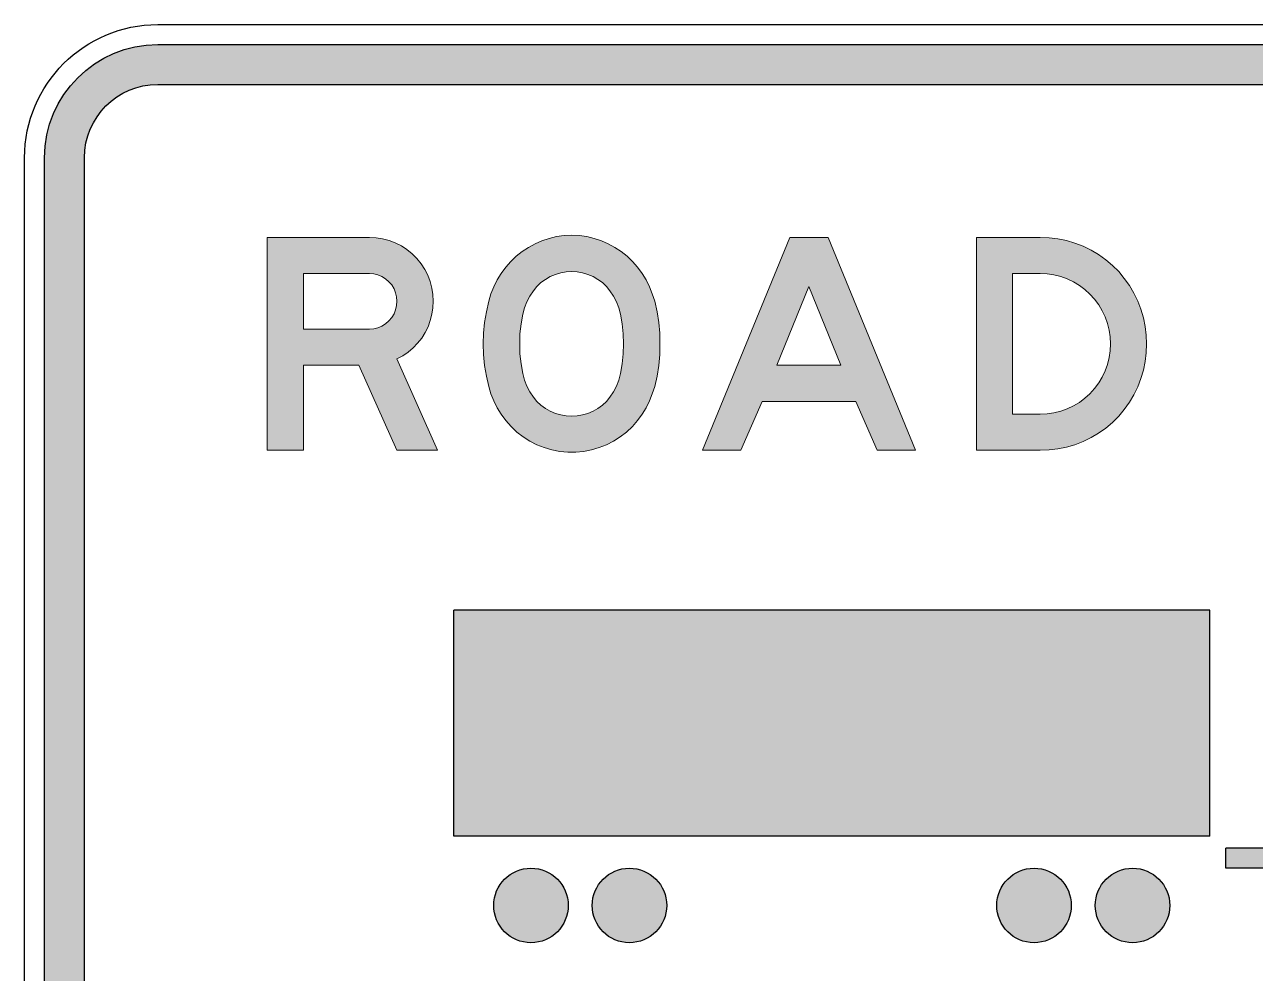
# Model space of a CAD drawing. Extents: x 143 to 283, y 110 to 205.
# Drawn here: x 143.2 to 204.8, y 157.1 to 204.6 of the extents above; entities that cross this region are included whole.
import ezdxf

# ---------------------------------------------------------------- set-up
doc = ezdxf.new("R2010")
doc.units = 0
doc.header["$LTSCALE"] = 12
doc.header["$MEASUREMENT"] = 0
doc.layers.get('0').update_dxf_attribs({"linetype": 'CONTINUOUS'})
doc.layers.add('L25', color=1, linetype='CONTINUOUS')
doc.layers.add('L35', color=3, linetype='CONTINUOUS')

msp = doc.modelspace()

# ---------------------------------------------------------------- hatches: boundary and pattern name
at = {"layer": 'L25'}
h = msp.add_hatch(color=256, dxfattribs=at)
edge = h.paths.add_edge_path(flags=16)
edge.add_line((146.1875000000001, 135.9572171679198), (146.1875, 197.9573505012531))
edge.add_arc((149.8541000000001, 197.9573505012531), 3.666600000000045, 90.00000000000051, 179.9999999999996, ccw=False)
edge.add_line((149.8541, 201.6239505012531), (276.5208999999999, 201.6239505012531))
edge.add_arc((276.5208999999999, 197.9573505012531), 3.666600000000017, 3.979039320256561e-13, 89.99999999999909, ccw=False)
edge.add_line((280.1874999999999, 197.9573505012531), (280.1874999999999, 135.9572171679198))
edge.add_arc((276.5208999999999, 135.9572171679198), 3.666600000000017, -90, 3.979039320256561e-13, ccw=False)
edge.add_line((276.5208999999999, 132.2906171679197), (149.8541, 132.2906171679198))
edge.add_arc((149.8541, 135.9572171679198), 3.666599999999931, 179.9999999999996, 270.00000000000045, ccw=False)
edge = h.paths.add_edge_path()
edge.add_line((144.1875, 135.9572171679198), (144.1875, 197.9573505012531))
edge.add_arc((149.8541000000001, 197.9573505012531), 5.666600000000045, 90.00000000000028, 179.9999999999994, ccw=False)
edge.add_line((149.8541, 203.6239505012531), (276.5208999999999, 203.6239505012531))
edge.add_arc((276.5208999999999, 197.9573505012531), 5.666599999999988, 0, 89.99999999999937, ccw=False)
edge.add_line((282.1874999999999, 197.9573505012531), (282.1874999999999, 135.9572171679198))
edge.add_arc((276.5208999999999, 135.9572171679198), 5.666600000000017, -90, 2.8421709430404007e-13, ccw=False)
edge.add_line((276.5208999999999, 130.2906171679197), (149.8541, 130.2906171679198))
edge.add_arc((149.8541, 135.9572171679198), 5.66659999999996, 179.9999999999997, 270.00000000000057, ccw=False)
h = msp.add_hatch(color=256, dxfattribs=at)
h.paths.add_polyline_path([(182.4746869586956, 191.5072902206211), (184.0769187253149, 187.5605787443798), (180.8775741434072, 187.5605787443798)], flags=16)
h.paths.add_polyline_path([(177.14585862307, 183.2964922856132), (181.5174430597888, 193.9592679081952), (183.4370498089334, 193.9592679081952), (187.8086342456521, 183.2964922856132), (185.8890274965075, 183.2964922856132), (184.8242856196486, 185.7484699731872), (180.1302072490736, 185.7484699731872), (179.0654653722147, 183.2964922856132)])
h.paths.add_polyline_path([(160.4580772838394, 189.3726875155723), (157.1512347239797, 189.3726875155723), (157.1512347239797, 192.1471591370027), (160.4580772838394, 192.1471591370027), (160.6730732397436, 192.1318022830095), (160.8829502443168, 192.080612769699), (161.0877082975588, 191.9987095484021), (161.2719905454768, 191.886092619119), (161.4357969880705, 191.7427619818495), (161.5791276253399, 191.5789555392558), (161.691744554623, 191.3895543400069), (161.7736477759199, 191.1899152380959), (161.8248372892305, 190.9800382335227), (161.8401941432236, 190.7599233262875), (161.8248372892305, 190.5449273703833), (161.7736477759199, 190.3299314144791), (161.691744554623, 190.130292312568), (161.5791276253399, 189.9460100646502), (161.4357969880705, 189.7770846707254), (161.2719905454768, 189.638872984787), (161.0877082975588, 189.5211371041728), (160.8829502443168, 189.439233882876), (160.6730732397436, 189.3880443695654)], flags=16)
h.paths.add_polyline_path([(161.8401941432236, 187.8830726782361), (163.8672988703203, 183.2964922856132), (161.8401941432236, 183.2964922856132), (159.9257063454099, 187.5605787443798), (157.1512347239797, 187.5605787443798), (157.1512347239797, 183.2964922856132), (155.3391259527871, 183.2964922856132), (155.3391259527871, 193.9592679081952), (160.4580772838394, 193.9592679081952), (160.7908091203578, 193.943911054202), (161.1235409568762, 193.8927215408915), (161.4460348907326, 193.8056993682636), (161.7582909219267, 193.6879634876494), (162.0603090504588, 193.5395138990489), (162.3418513736667, 193.355231651131), (162.6029178915503, 193.1453546465578), (162.8383896527788, 192.9047639339984), (163.0482666573519, 192.6436974161147), (163.2325489052698, 192.3621550929068), (163.3809984938703, 192.0652559157058), (163.4987343744846, 191.7529998845116), (163.5857565471124, 191.4253869993243), (163.6369460604229, 191.0977741141369), (163.6523029144161, 190.7599233262875), (163.6369460604229, 190.4323104411001), (163.5908754984434, 190.1098165072438), (163.5089722771467, 189.7975604760496), (163.3963553478635, 189.4904233961865), (163.2479057592629, 189.1986431703165), (163.0789803653382, 188.9222197984397), (162.8742223120961, 188.6662722318871), (162.6489884535298, 188.4308004706587), (162.3981598383083, 188.2209234660855), (162.1268554177625, 188.0366412181676)])
h.paths.add_polyline_path([(170.5936009193231, 192.2546571149547), (170.3120585961152, 192.2393002609616), (170.0407541755694, 192.1881107476511), (169.7745687063547, 192.1113264776853), (169.5186211398021, 191.9987095484021), (169.2780304272426, 191.8604978624637), (169.0527965686763, 191.69669141987), (168.8531574667653, 191.5072902206211), (168.6739941701784, 191.2922942647169), (168.4948308735916, 191.0261087955022), (168.34126233366, 190.7343285696322), (168.2235264530458, 190.4323104411001), (168.141623231749, 190.1200544099059), (168.0546010591211, 189.6286350821249), (168.0034115458105, 189.1269778516818), (167.9880546918174, 188.6253206212386), (168.0034115458105, 188.1287823421266), (168.0546010591211, 187.6271251116834), (168.141623231749, 187.1357057839024), (168.2235264530458, 186.8183308013772), (168.34126233366, 186.5163126728451), (168.4948308735916, 186.2296513983061), (168.6739941701784, 185.9634659290914), (168.8531574667653, 185.7484699731872), (169.0527965686763, 185.5590687739383), (169.2780304272426, 185.3952623313446), (169.5186211398021, 185.2519316940752), (169.7745687063547, 185.144433716123), (170.0407541755694, 185.0676494461573), (170.3120585961152, 185.0164599328467), (170.5936009193231, 185.0011030788536), (170.8700242911999, 185.0164599328467), (171.1413287117457, 185.0676494461573), (171.4075141809604, 185.144433716123), (171.663461747513, 185.2519316940752), (171.9040524600724, 185.3952623313446), (172.1292863186387, 185.5590687739383), (172.3289254205498, 185.7484699731872), (172.5080887171366, 185.9634659290914), (172.6923709650546, 186.2296513983061), (172.840820553655, 186.5163126728451), (172.9585564342692, 186.8183308013772), (173.0455786068972, 187.1357057839024), (173.1274818281939, 187.6271251116834), (173.1786713415045, 188.1287823421266), (173.1940281954977, 188.6253206212386), (173.1786713415045, 189.1269778516818), (173.1274818281939, 189.6286350821249), (173.0455786068972, 190.1200544099059), (172.9585564342692, 190.4323104411001), (172.840820553655, 190.7343285696322), (172.6923709650546, 191.0261087955022), (172.5080887171366, 191.2922942647169), (172.3289254205498, 191.5072902206211), (172.1292863186387, 191.69669141987), (171.9040524600724, 191.8604978624637), (171.663461747513, 191.9987095484021), (171.4075141809604, 192.1113264776853), (171.1413287117457, 192.1881107476511), (170.8700242911999, 192.2393002609616)], flags=16)
h.paths.add_polyline_path([(170.5936009193231, 194.0667658861473), (170.2147985208252, 194.0514090321541), (169.8359961223273, 194.0002195188436), (169.4674316264916, 193.9131973462157), (169.1039860819868, 193.7954614656015), (168.7558973914753, 193.647011877001), (168.4231655549569, 193.4627296290831), (168.1057905724316, 193.25285262451), (167.8088913952306, 193.0173808632815), (167.5375869746848, 192.7563143453979), (167.2867583594633, 192.469653070859), (167.0615245008969, 192.1573970396647), (166.8618853989859, 191.8297841544774), (166.6929600050612, 191.4816954639658), (166.5496293677917, 191.1284878221232), (166.4370124385085, 190.7599233262875), (166.3192765578943, 190.2326713391891), (166.2322543852665, 189.7003004007596), (166.181064871956, 189.1679294623302), (166.1657080179627, 188.6253206212386), (166.181064871956, 188.0878307314781), (166.2322543852665, 187.5503408417177), (166.3192765578943, 187.0179699032882), (166.4370124385085, 186.4958368675209), (166.5496293677917, 186.1272723716851), (166.6929600050612, 185.7689457785114), (166.8618853989859, 185.4259760393309), (167.0615245008969, 185.0983631541436), (167.2867583594633, 184.7861071229494), (167.5529438286779, 184.4892079457483), (167.8396051032169, 184.2127845738715), (168.1569800857421, 183.9721938613121), (168.4948308735916, 183.7571979054078), (168.8480385154343, 183.57291565749), (169.221721962601, 183.4295850202205), (169.6056433124299, 183.3169680909374), (169.9946836135899, 183.2401838209716), (170.393961817412, 183.2043511616542), (170.7932400212342, 183.2043511616542), (171.1873992737252, 183.2401838209716), (171.5815585262162, 183.3169680909374), (171.9654798760452, 183.4295850202205), (172.3340443718809, 183.57291565749), (172.6872520137234, 183.7571979054078), (173.025102801573, 183.9721938613121), (173.3424777840982, 184.2127845738715), (173.6342580099681, 184.4892079457483), (173.8953245278518, 184.7861071229494), (174.1205583864181, 185.0983631541436), (174.3201974883292, 185.4259760393309), (174.494241833585, 185.7689457785114), (174.6324535195233, 186.1272723716851), (174.7501894001375, 186.4958368675209), (174.8679252807518, 187.0179699032882), (174.9498285020486, 187.5503408417177), (175.0010180153591, 188.0878307314781), (175.0163748693523, 188.6253206212386), (175.0010180153591, 189.1679294623302), (174.9498285020486, 189.7003004007596), (174.8679252807518, 190.2326713391891), (174.7501894001375, 190.7599233262875), (174.6324535195233, 191.1284878221232), (174.494241833585, 191.4816954639658), (174.3201974883292, 191.8297841544774), (174.1205583864181, 192.1573970396647), (173.8953245278518, 192.469653070859), (173.6444959126303, 192.7563143453979), (173.3731914920845, 193.0173808632815), (173.0762923148834, 193.25285262451), (172.7589173323582, 193.4627296290831), (172.4261854958398, 193.647011877001), (172.0780968053283, 193.7954614656015), (171.7146512608235, 193.9131973462157), (171.3460867649877, 194.0002195188436), (170.972403317821, 194.0514090321541)])
h.paths.add_polyline_path([(194.0639927721981, 185.1086010568057), (192.6767569614829, 185.1086010568057), (192.6767569614829, 192.1471591370027), (194.0639927721981, 192.1471591370027), (194.4069625113786, 192.1318022830095), (194.7499322505591, 192.080612769699), (195.0877830384085, 191.9987095484021), (195.4102769722648, 191.886092619119), (195.72765195479, 191.7376430305185), (196.0245511319911, 191.5584797339316), (196.3009745038679, 191.3537216806895), (196.5569220704205, 191.1233688707922), (196.7872748803179, 190.8674213042396), (196.99203293356, 190.5858789810317), (197.1711962301468, 190.2889798038306), (197.3196458187473, 189.9767237726365), (197.4322627480305, 189.6491108874491), (197.5192849206584, 189.3163790509307), (197.5653554826378, 188.9734093117502), (197.580712336631, 188.6253206212386), (197.5653554826378, 188.2823508820581), (197.5192849206584, 187.9393811428776), (197.4322627480305, 187.6015303550282), (197.3196458187473, 187.2790364211719), (197.1711962301468, 186.9667803899777), (196.99203293356, 186.6698812127767), (196.7872748803179, 186.3883388895688), (196.5569220704205, 186.1323913230162), (196.3009745038679, 185.9020385131188), (196.0245511319911, 185.6972804598767), (195.72765195479, 185.5181171632899), (195.4102769722648, 185.3696675746893), (195.0877830384085, 185.2570506454062), (194.7499322505591, 185.1700284727783), (194.4069625113786, 185.1239579107989)], flags=16)
h.paths.add_polyline_path([(194.0639927721981, 183.2964922856132), (190.8646481902904, 183.2964922856132), (190.8646481902904, 193.9592679081952), (194.0639927721981, 193.9592679081952), (194.5042225866686, 193.943911054202), (194.944452401139, 193.8927215408915), (195.3744443129475, 193.8005804169325), (195.7993172734248, 193.6777255849873), (196.208833379909, 193.5190380937247), (196.6081115837311, 193.3245179431447), (196.9869139822289, 193.0992840845784), (197.3452405754026, 192.8433365180258), (197.6830913632521, 192.5617941948179), (197.9953473944463, 192.2495381636237), (198.2768897176541, 191.9116873757742), (198.5328372842067, 191.5533607826006), (198.758071142773, 191.1694394327716), (198.952591293353, 190.7752801802806), (199.1112787846157, 190.3606451224654), (199.2341336165609, 189.9408911133191), (199.3262747405199, 189.5057802501796), (199.3774642538304, 189.0706693870402), (199.3928211078236, 188.6253206212386), (199.3774642538304, 188.1850908067681), (199.3262747405199, 187.7499799436287), (199.2341336165609, 187.3148690804892), (199.1112787846157, 186.8899961200119), (198.952591293353, 186.4804800135277), (198.758071142773, 186.0812018097056), (198.5328372842067, 185.7023994112078), (198.2768897176541, 185.3440728180341), (197.9953473944463, 185.0062220301846), (197.6830913632521, 184.6939659989904), (197.3452405754026, 184.4124236757826), (196.9869139822289, 184.1564761092299), (196.6081115837311, 183.9312422506636), (196.208833379909, 183.7367221000837), (195.7993172734248, 183.578034608821), (195.3744443129475, 183.4500608255447), (194.944452401139, 183.3630386529168), (194.5042225866686, 183.3118491396063)])
h = msp.add_hatch(color=256, dxfattribs=at)
edge = h.paths.add_edge_path()
edge.add_arc((216.1875000000003, 160.4906171679198), 1.866666666666676, 0, 360)
edge = h.paths.add_edge_path()
edge.add_arc((221.1208333333336, 160.4906171679198), 1.866666666666676, 0, 360)
edge = h.paths.add_edge_path()
edge.add_arc((168.5541666666667, 160.4906171679198), 1.866666666666676, 0, 360)
edge = h.paths.add_edge_path()
edge.add_arc((173.4875, 160.4906171679198), 1.866666666666676, 0, 360)
edge = h.paths.add_edge_path()
edge.add_arc((193.7541666666668, 160.4906171679198), 1.866666666666676, 0, 360)
edge = h.paths.add_edge_path()
edge.add_arc((198.6875000000002, 160.4906171679198), 1.866666666666676, 0, 360)
edge = h.paths.add_edge_path()
edge.add_arc((241.3875000000004, 160.4906171679198), 1.866666666666676, 0, 360)
edge = h.paths.add_edge_path()
edge.add_arc((246.3208333333337, 160.4906171679198), 1.866666666666676, 0, 360)
edge = h.paths.add_edge_path()
edge.add_arc((255.9875000000005, 160.4906171679198), 1.866666666666676, 0, 360)
h.paths.add_polyline_path([(253.0541666666671, 162.3572838345865), (253.0541666666671, 163.3572838345865), (248.5260460002938, 163.3572838345865), (248.5260460002938, 162.3572838345865)])
h.paths.add_polyline_path([(203.3541666666669, 162.3572838345865), (203.3541666666669, 163.3572838345865), (211.5208333333336, 163.3572838345865), (211.5208333333336, 162.3572838345865)])
h.paths.add_polyline_path([(202.5541666666668, 163.9572838345865), (164.6875, 163.9572838345865), (164.6875, 175.2906171679199), (202.5541666666668, 175.2906171679199)])
h.paths.add_polyline_path([(212.3208333333336, 163.9572838345865), (212.3208333333336, 175.2906171679199), (250.1875000000004, 175.2906171679199), (250.1875000000004, 163.9572838345865)])
edge = h.paths.add_edge_path(flags=16)
edge.add_arc((258.0777534896291, 168.4906171679199), 0.333333333333335, 270, 383.9999999999976)
edge.add_line((258.3822686421766, 168.6261960489451), (257.4027655344978, 170.8261960489451))
edge.add_arc((257.0982503819503, 170.6906171679199), 0.333333333333335, 23.99999999999763, 90)
edge.add_line((257.0982503819503, 171.0239505012532), (255.1208333333338, 171.0239505012532))
edge.add_arc((255.1208333333338, 170.6906171679199), 0.333333333333335, 90, 180)
edge.add_line((254.7875000000004, 170.6906171679199), (254.7875000000004, 168.4906171679199))
edge.add_arc((255.1208333333338, 168.4906171679199), 0.333333333333335, 180, 270)
edge.add_line((255.1208333333338, 168.1572838345865), (258.0777534896291, 168.1572838345865))
edge = h.paths.add_edge_path()
edge.add_arc((260.5628299952314, 167.6623243991486), 0.66666666666667, 203.9999999999976, 239.9999999999862)
edge.add_line((260.229496661898, 167.084974129959), (261.3875000000005, 166.4164005909831))
edge.add_arc((261.0541666666671, 165.8390503217934), 0.66666666666667, 0, 59.99999999998619, ccw=False)
edge.add_line((261.7208333333338, 165.8390503217934), (261.7208333333338, 161.1572838345865))
edge.add_arc((261.0541666666671, 161.1572838345865), 0.66666666666667, -90, 0, ccw=False)
edge.add_line((261.0541666666671, 160.4906171679198), (258.8541666666671, 160.4906171679198))
edge.add_arc((255.9875000000005, 160.4906171679198), 2.866666666666681, 0, 90)
edge.add_line((255.9875000000005, 163.3572838345865), (253.8541666666671, 163.3572838345865))
edge.add_line((253.8541666666671, 163.3572838345865), (253.8541666666671, 171.2906171679199))
edge.add_arc((254.5208333333338, 171.2906171679199), 0.66666666666667, 90, 180, ccw=False)
edge.add_line((254.5208333333338, 171.9572838345865), (257.4878949378688, 171.9572838345865))
edge.add_arc((257.4878949378688, 171.2906171679199), 0.66666666666667, 23.999999999997726, 90, ccw=False)
edge.add_line((258.0969252429638, 171.5617749299704), (259.9537996901363, 167.3911666370981))

# ---------------------------------------------------------------- linework, layer by layer
at = {"color": 3, "lineweight": 0}
for points in [[(161.8401941432236, 187.8830726782361), (163.8672988703203, 183.2964922856132), (161.8401941432236, 183.2964922856132), (159.9257063454099, 187.5605787443798), (157.1512347239797, 187.5605787443798), (157.1512347239797, 183.2964922856132), (155.3391259527871, 183.2964922856132), (155.3391259527871, 193.9592679081952)], [(155.3391259527871, 193.9592679081952), (160.4580772838394, 193.9592679081952)], [(163.6523029144161, 190.7599233262875), (163.6369460604229, 191.0977741141369), (163.5857565471124, 191.4253869993243), (163.4987343744846, 191.7529998845116), (163.3809984938703, 192.0652559157058), (163.2325489052698, 192.3621550929068), (163.0482666573519, 192.6436974161147), (162.8383896527788, 192.9047639339984), (162.6029178915503, 193.1453546465578), (162.3418513736667, 193.355231651131), (162.0603090504588, 193.5395138990489), (161.7582909219267, 193.6879634876494), (161.4460348907326, 193.8056993682636), (161.1235409568762, 193.8927215408915), (160.7908091203578, 193.943911054202), (160.4580772838394, 193.9592679081952)], [(170.5936009193231, 194.0667658861473), (170.2147985208252, 194.0514090321541), (169.8359961223273, 194.0002195188436), (169.4674316264916, 193.9131973462157), (169.1039860819868, 193.7954614656015), (168.7558973914753, 193.647011877001), (168.4231655549569, 193.4627296290831), (168.1057905724316, 193.25285262451), (167.8088913952306, 193.0173808632815), (167.5375869746848, 192.7563143453979), (167.2867583594633, 192.469653070859)], [(173.8953245278518, 192.469653070859), (173.6444959126303, 192.7563143453979), (173.3731914920845, 193.0173808632815), (173.0762923148834, 193.25285262451), (172.7589173323582, 193.4627296290831), (172.4261854958398, 193.647011877001), (172.0780968053283, 193.7954614656015), (171.7146512608235, 193.9131973462157), (171.3460867649877, 194.0002195188436), (170.972403317821, 194.0514090321541), (170.5936009193231, 194.0667658861473)], [(177.14585862307, 183.2964922856132), (181.5174430597888, 193.9592679081952), (183.4370498089334, 193.9592679081952), (187.8086342456521, 183.2964922856132), (185.8890274965075, 183.2964922856132), (184.8242856196486, 185.7484699731872), (180.1302072490736, 185.7484699731872), (179.0654653722147, 183.2964922856132), (177.14585862307, 183.2964922856132), (177.14585862307, 183.2964922856132)], [(194.0639927721981, 183.2964922856132), (190.8646481902904, 183.2964922856132), (190.8646481902904, 193.9592679081952)], [(190.8646481902904, 193.9592679081952), (194.0639927721981, 193.9592679081952)], [(199.3928211078236, 188.6253206212386), (199.3774642538304, 189.0706693870402), (199.3262747405199, 189.5057802501796), (199.2341336165609, 189.9408911133191), (199.1112787846157, 190.3606451224654), (198.952591293353, 190.7752801802806), (198.758071142773, 191.1694394327716), (198.5328372842067, 191.5533607826006), (198.2768897176541, 191.9116873757742), (197.9953473944463, 192.2495381636237), (197.6830913632521, 192.5617941948179), (197.3452405754026, 192.8433365180258), (196.9869139822289, 193.0992840845784), (196.6081115837311, 193.3245179431447), (196.208833379909, 193.5190380937247), (195.7993172734248, 193.6777255849873), (195.3744443129475, 193.8005804169325), (194.944452401139, 193.8927215408915), (194.5042225866686, 193.943911054202), (194.0639927721981, 193.9592679081952)], [(167.2867583594633, 192.469653070859), (167.0615245008969, 192.1573970396647), (166.8618853989859, 191.8297841544774), (166.6929600050612, 191.4816954639658), (166.5496293677917, 191.1284878221232), (166.4370124385085, 190.7599233262875)], [(174.7501894001375, 190.7599233262875), (174.6324535195233, 191.1284878221232), (174.494241833585, 191.4816954639658), (174.3201974883292, 191.8297841544774), (174.1205583864181, 192.1573970396647), (173.8953245278518, 192.469653070859)], [(160.4580772838394, 189.3726875155723), (157.1512347239797, 189.3726875155723), (157.1512347239797, 192.1471591370027)], [(157.1512347239797, 192.1471591370027), (160.4580772838394, 192.1471591370027)], [(161.8401941432236, 190.7599233262875), (161.8248372892305, 190.9800382335227), (161.7736477759199, 191.1899152380959), (161.691744554623, 191.3895543400069), (161.5791276253399, 191.5789555392558), (161.4357969880705, 191.7427619818495), (161.2719905454768, 191.886092619119), (161.0877082975588, 191.9987095484021), (160.8829502443168, 192.080612769699), (160.6730732397436, 192.1318022830095), (160.4580772838394, 192.1471591370027)], [(170.5936009193231, 192.2546571149547), (170.3120585961152, 192.2393002609616), (170.0407541755694, 192.1881107476511), (169.7745687063547, 192.1113264776853), (169.5186211398021, 191.9987095484021), (169.2780304272426, 191.8604978624637), (169.0527965686763, 191.69669141987), (168.8531574667653, 191.5072902206211), (168.6739941701784, 191.2922942647169)], [(172.5080887171366, 191.2922942647169), (172.3289254205498, 191.5072902206211), (172.1292863186387, 191.69669141987), (171.9040524600724, 191.8604978624637), (171.663461747513, 191.9987095484021), (171.4075141809604, 192.1113264776853), (171.1413287117457, 192.1881107476511), (170.8700242911999, 192.2393002609616), (170.5936009193231, 192.2546571149547)], [(194.0639927721981, 185.1086010568057), (192.6767569614829, 185.1086010568057), (192.6767569614829, 192.1471591370027)], [(192.6767569614829, 192.1471591370027), (194.0639927721981, 192.1471591370027)], [(197.580712336631, 188.6253206212386), (197.5653554826378, 188.9734093117502), (197.5192849206584, 189.3163790509307), (197.4322627480305, 189.6491108874491), (197.3196458187473, 189.9767237726365), (197.1711962301468, 190.2889798038306), (196.99203293356, 190.5858789810317), (196.7872748803179, 190.8674213042396), (196.5569220704205, 191.1233688707922), (196.3009745038679, 191.3537216806895), (196.0245511319911, 191.5584797339316), (195.72765195479, 191.7376430305185), (195.4102769722648, 191.886092619119), (195.0877830384085, 191.9987095484021), (194.7499322505591, 192.080612769699), (194.4069625113786, 192.1318022830095), (194.0639927721981, 192.1471591370027)], [(168.6739941701784, 191.2922942647169), (168.4948308735916, 191.0261087955022), (168.34126233366, 190.7343285696322), (168.2235264530458, 190.4323104411001), (168.141623231749, 190.1200544099059)], [(173.0455786068972, 190.1200544099059), (172.9585564342692, 190.4323104411001), (172.840820553655, 190.7343285696322), (172.6923709650546, 191.0261087955022), (172.5080887171366, 191.2922942647169)], [(182.4746869586956, 191.5072902206211), (184.0769187253149, 187.5605787443798), (180.8775741434072, 187.5605787443798), (182.4746869586956, 191.5072902206211), (182.4746869586956, 191.5072902206211)], [(160.4580772838394, 189.3726875155723), (160.6730732397436, 189.3880443695654), (160.8829502443168, 189.439233882876), (161.0877082975588, 189.5211371041728), (161.2719905454768, 189.638872984787), (161.4357969880705, 189.7770846707254), (161.5791276253399, 189.9460100646502), (161.691744554623, 190.130292312568), (161.7736477759199, 190.3299314144791), (161.8248372892305, 190.5449273703833), (161.8401941432236, 190.7599233262875)], [(161.8401941432236, 187.8830726782361), (162.1268554177625, 188.0366412181676), (162.3981598383083, 188.2209234660855), (162.6489884535298, 188.4308004706587), (162.8742223120961, 188.6662722318871), (163.0789803653382, 188.9222197984397), (163.2479057592629, 189.1986431703165), (163.3963553478635, 189.4904233961865), (163.5089722771467, 189.7975604760496), (163.5908754984434, 190.1098165072438), (163.6369460604229, 190.4323104411001), (163.6523029144161, 190.7599233262875)], [(166.4370124385085, 190.7599233262875), (166.3192765578943, 190.2326713391891), (166.2322543852665, 189.7003004007596), (166.181064871956, 189.1679294623302), (166.1657080179627, 188.6253206212386), (166.181064871956, 188.0878307314781), (166.2322543852665, 187.5503408417177), (166.3192765578943, 187.0179699032882), (166.4370124385085, 186.4958368675209)], [(174.7501894001375, 186.4958368675209), (174.8679252807518, 187.0179699032882), (174.9498285020486, 187.5503408417177), (175.0010180153591, 188.0878307314781), (175.0163748693523, 188.6253206212386), (175.0010180153591, 189.1679294623302), (174.9498285020486, 189.7003004007596), (174.8679252807518, 190.2326713391891), (174.7501894001375, 190.7599233262875)], [(168.141623231749, 190.1200544099059), (168.0546010591211, 189.6286350821249), (168.0034115458105, 189.1269778516818), (167.9880546918174, 188.6253206212386), (168.0034115458105, 188.1287823421266), (168.0546010591211, 187.6271251116834), (168.141623231749, 187.1357057839024)], [(173.0455786068972, 187.1357057839024), (173.1274818281939, 187.6271251116834), (173.1786713415045, 188.1287823421266), (173.1940281954977, 188.6253206212386), (173.1786713415045, 189.1269778516818), (173.1274818281939, 189.6286350821249), (173.0455786068972, 190.1200544099059)], [(194.0639927721981, 183.2964922856132), (194.5042225866686, 183.3118491396063), (194.944452401139, 183.3630386529168), (195.3744443129475, 183.4500608255447), (195.7993172734248, 183.578034608821), (196.208833379909, 183.7367221000837), (196.6081115837311, 183.9312422506636), (196.9869139822289, 184.1564761092299), (197.3452405754026, 184.4124236757826), (197.6830913632521, 184.6939659989904), (197.9953473944463, 185.0062220301846), (198.2768897176541, 185.3440728180341), (198.5328372842067, 185.7023994112078), (198.758071142773, 186.0812018097056), (198.952591293353, 186.4804800135277), (199.1112787846157, 186.8899961200119), (199.2341336165609, 187.3148690804892), (199.3262747405199, 187.7499799436287), (199.3774642538304, 188.1850908067681), (199.3928211078236, 188.6253206212386)], [(194.0639927721981, 185.1086010568057), (194.4069625113786, 185.1239579107989), (194.7499322505591, 185.1700284727783), (195.0877830384085, 185.2570506454062), (195.4102769722648, 185.3696675746893), (195.72765195479, 185.5181171632899), (196.0245511319911, 185.6972804598767), (196.3009745038679, 185.9020385131188), (196.5569220704205, 186.1323913230162), (196.7872748803179, 186.3883388895688), (196.99203293356, 186.6698812127767), (197.1711962301468, 186.9667803899777), (197.3196458187473, 187.2790364211719), (197.4322627480305, 187.6015303550282), (197.5192849206584, 187.9393811428776), (197.5653554826378, 188.2823508820581), (197.580712336631, 188.6253206212386)], [(168.141623231749, 187.1357057839024), (168.2235264530458, 186.8183308013772), (168.34126233366, 186.5163126728451), (168.4948308735916, 186.2296513983061), (168.6739941701784, 185.9634659290914)], [(172.5080887171366, 185.9634659290914), (172.6923709650546, 186.2296513983061), (172.840820553655, 186.5163126728451), (172.9585564342692, 186.8183308013772), (173.0455786068972, 187.1357057839024)], [(166.4370124385085, 186.4958368675209), (166.5496293677917, 186.1272723716851), (166.6929600050612, 185.7689457785114), (166.8618853989859, 185.4259760393309), (167.0615245008969, 185.0983631541436), (167.2867583594633, 184.7861071229494)], [(173.8953245278518, 184.7861071229494), (174.1205583864181, 185.0983631541436), (174.3201974883292, 185.4259760393309), (174.494241833585, 185.7689457785114), (174.6324535195233, 186.1272723716851), (174.7501894001375, 186.4958368675209)], [(168.6739941701784, 185.9634659290914), (168.8531574667653, 185.7484699731872), (169.0527965686763, 185.5590687739383), (169.2780304272426, 185.3952623313446), (169.5186211398021, 185.2519316940752), (169.7745687063547, 185.144433716123), (170.0407541755694, 185.0676494461573), (170.3120585961152, 185.0164599328467), (170.5936009193231, 185.0011030788536)], [(170.5936009193231, 185.0011030788536), (170.8700242911999, 185.0164599328467), (171.1413287117457, 185.0676494461573), (171.4075141809604, 185.144433716123), (171.663461747513, 185.2519316940752), (171.9040524600724, 185.3952623313446), (172.1292863186387, 185.5590687739383), (172.3289254205498, 185.7484699731872), (172.5080887171366, 185.9634659290914)], [(167.2867583594633, 184.7861071229494), (167.5529438286779, 184.4892079457483), (167.8396051032169, 184.2127845738715), (168.1569800857421, 183.9721938613121), (168.4948308735916, 183.7571979054078), (168.8480385154343, 183.57291565749), (169.221721962601, 183.4295850202205), (169.6056433124299, 183.3169680909374), (169.9946836135899, 183.2401838209716), (170.393961817412, 183.2043511616542), (170.7932400212342, 183.2043511616542), (171.1873992737252, 183.2401838209716), (171.5815585262162, 183.3169680909374), (171.9654798760452, 183.4295850202205), (172.3340443718809, 183.57291565749), (172.6872520137234, 183.7571979054078), (173.025102801573, 183.9721938613121), (173.3424777840982, 184.2127845738715), (173.6342580099681, 184.4892079457483), (173.8953245278518, 184.7861071229494)]]:
    msp.add_lwpolyline(points, dxfattribs=at)
at = {"layer": 'L35'}
for p, q in [((202.5541666666668, 175.2906171679199), (164.6875, 175.2906171679199)), ((164.6875, 163.9572838345865), (164.6875, 175.2906171679199)), ((202.5541666666668, 163.9572838345865), (202.5541666666668, 175.2906171679199)), ((202.5541666666668, 163.9572838345865), (164.6875, 163.9572838345865)), ((211.5208333333336, 163.3572838345865), (203.3541666666669, 163.3572838345865)), ((203.3541666666669, 162.3572838345865), (203.3541666666669, 163.3572838345865)), ((211.5208333333336, 162.3572838345865), (203.3541666666669, 162.3572838345865))]:
    msp.add_line(p, q, dxfattribs=at)
for points in [[(143.1875, 135.9572171679198), (143.1875, 197.9573505012531, -0.414213562373095), (149.8541, 204.6239505012531), (276.5208999999999, 204.6239505012531, -0.414213562373095), (283.1874999999999, 197.9573505012531), (283.1874999999999, 135.9572171679198, -0.4142135623730953), (276.5208999999999, 129.2906171679198), (149.8541, 129.2906171679198, -0.4142135623730951)], [(144.1875, 135.9572171679198), (144.1875, 197.9573505012531, -0.4142135623730906), (149.8541, 203.6239505012531), (276.5208999999999, 203.6239505012531, -0.4142135623730935), (282.1874999999999, 197.9573505012531), (282.1874999999999, 135.9572171679198, -0.4142135623730964), (276.5208999999999, 130.2906171679197), (149.8541, 130.2906171679198, -0.4142135623730995)], [(146.1875000000001, 135.9572171679198), (146.1875, 197.9573505012531, -0.4142135623730905), (149.8541, 201.6239505012531), (276.5208999999999, 201.6239505012531, -0.4142135623730882), (280.1874999999999, 197.9573505012531), (280.1874999999999, 135.9572171679198, -0.4142135623730974), (276.5208999999999, 132.2906171679197), (149.8541, 132.2906171679198, -0.4142135623730996)]]:
    msp.add_lwpolyline(points, format="xyb", close=True, dxfattribs=at)
for centre in [(168.5541666666667, 160.4906171679198), (173.4875, 160.4906171679198), (193.7541666666668, 160.4906171679198), (198.6875000000002, 160.4906171679198)]:
    msp.add_circle(centre, 1.866666666666676, dxfattribs=at)

doc.saveas('drawing.dxf')
